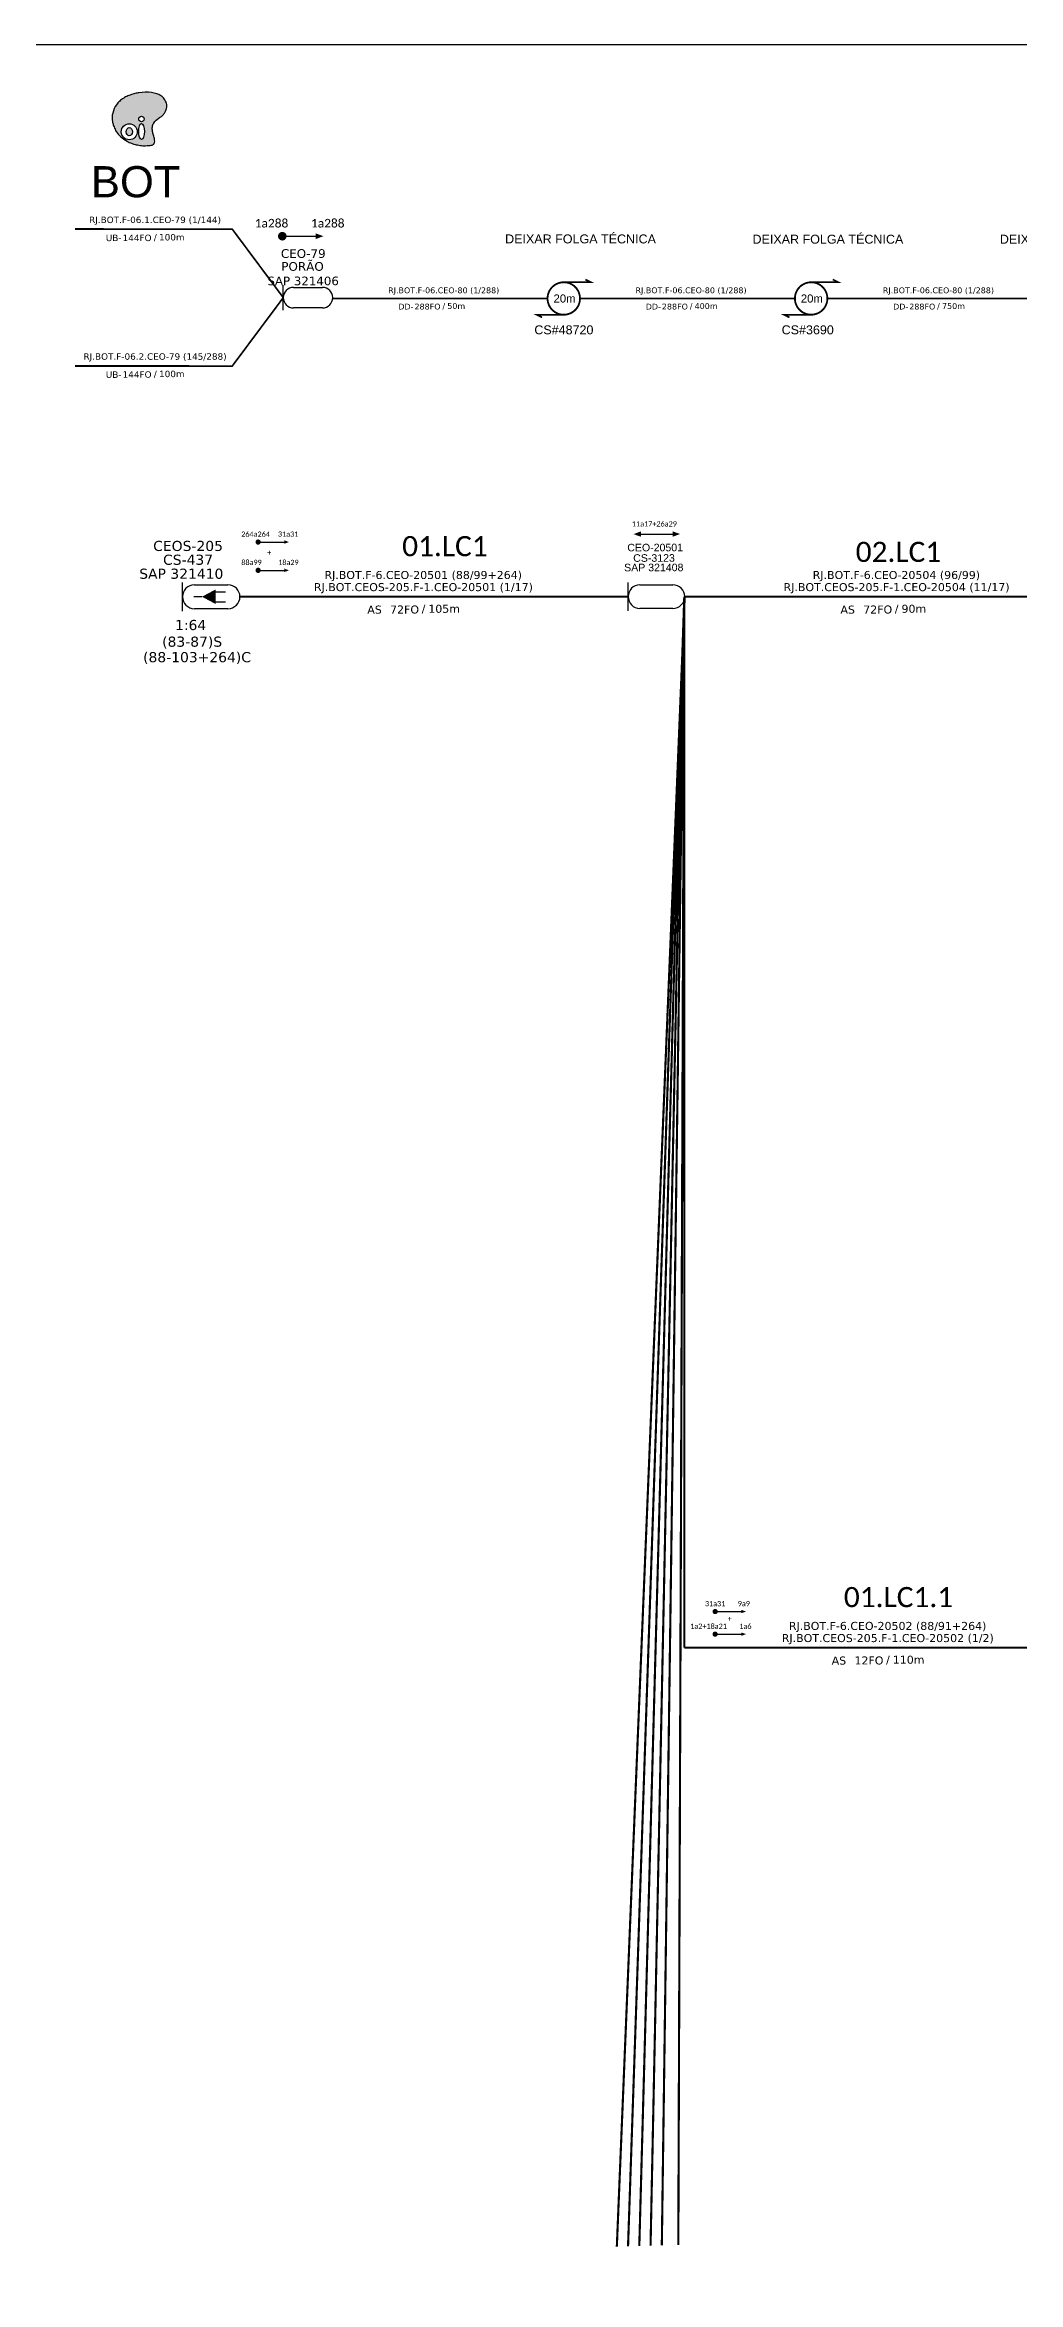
# Model space of a CAD drawing. Header units: inches. Extents: x 27113 to 27952, y 293751 to 294345.
# Drawn here: x 27474.4 to 27642.1, y 293959.4 to 294345 of the extents above; entities that cross this region are included whole.
import ezdxf
from ezdxf.enums import TextEntityAlignment as Align

# ---------------------------------------------------------------- set-up
doc = ezdxf.new("R2010")
doc.units = ezdxf.units.IN
doc.header["$MEASUREMENT"] = 0
for name, color, linetype, lineweight in [("20.0-LEGENDA DOS CDO'S", 1, 'Continuous', 0), ('20.2-CDO_POSTE', 1, 'Continuous', 5), ('40.1-ETIQUETAS', 1, 'Continuous', 20)]:
    doc.layers.add(name, color=color, linetype=linetype, lineweight=lineweight)
for name, color, linetype in [('20.4-CEO', 1, 'Continuous'), ('20.4-CEOS', 1, 'Continuous'), ('20.5-CABO AÉREO', 1, 'Continuous'), ('CAP a instalar', 1, 'Continuous'), ('SETA', 7, 'Continuous')]:
    doc.layers.add(name, color=color, linetype=linetype)
doc.styles.add('ARIAL', font='arial.ttf')
doc.styles.add('MtXpl_Calibri', font='calibri.ttf')
doc.styles.add('siredit', font='verdana.ttf')
doc.styles.get("Standard").update_dxf_attribs({"font": 'arial.ttf'})

# ---------------------------------------------------------------- blocks, each defined once
blk = doc.blocks.new('ETIQUETA_RS5F')
at = {"layer": '40.1-ETIQUETAS', "color": 0, "style": 'siredit'}
blk.add_text('/', height=1.5, dxfattribs=at).set_placement((1.55, -1.95), align=Align.MIDDLE_RIGHT)
for tag, p in [('ETIQUETA_R_PRIMARIA', (1.18, 4.1)), ('ETIQUETA_R_SECUNDARIA', (1.18, 2.1)), ('F_ATIVAS/F_MORTAS', (1.11, -4.24))]:
    blk.add_attdef(tag, text='', height=1.5, dxfattribs=at).set_placement(p, align=Align.MIDDLE_CENTER)
for tag, p in [('TIPO_CABO', (-6.62, -2.12)), ('CAP_CABO', (0.37, -2.09))]:
    blk.add_attdef(tag, text='', height=1.5, dxfattribs=at).set_placement(p, align=Align.MIDDLE_RIGHT)
blk.add_attdef('METROS', text='', height=1.5, dxfattribs=at).set_placement((2.11, -1.95), align=Align.MIDDLE_LEFT)
for tag, p in [('FUSÃO_1', (0.82, -8.39)), ('FUSÃO_2', (0.82, -10.6)), ('FUSÃO_3', (0.82, -12.93)), ('FUSÃO_4', (0.82, -15.14)), ('FUSÃO_5', (0.82, -17.16))]:
    blk.add_attdef(tag, text='', height=1.5, dxfattribs=at).set_placement(p, align=Align.CENTER)
blk = doc.blocks.new('CDOE-TEXTO PADRÃO')
at = {"layer": "20.0-LEGENDA DOS CDO'S", "color": 0, "style": 'ARIAL'}
for tag, p in [('CDO_N', (0.49, 7.39)), ('CORDOALHA', (0.5, 4.33)), ('SAP', (0.51, 1.67)), ('SPLITER_1', (0.59, -0.91)), ('SPLITER_2', (0.6, -3.55)), ('(XX-XX_F)S', (0.54, -8.29)), ('(XX-XX_L)S', (0.55, -10.83)), ('UMS', (0.55, -13.15))]:
    blk.add_attdef(tag, p, '', height=1.7, rotation=0.118, dxfattribs=at)
blk.add_attdef('FIBRAS_UTILIZADAS', text='', height=1.7, rotation=0.118, dxfattribs=at).set_placement((19.77, 7.43), align=Align.CENTER)
blk = doc.blocks.new('OI')
h = blk.add_hatch(color=40)
edge = h.paths.add_edge_path()
edge.add_spline(control_points=[(4.35, -0.67), (3.92, -0.99), (3.26, -1.5), (2.81, -2.59), (2.9, -3.5), (3.06, -4.27), (3.31, -4.85), (3.37, -5.39), (3.4, -5.88), (3.2, -6.4), (2.54, -6.61), (1.65, -6.63), (0.55, -6.67), (-0.56, -6.42), (-1.61, -6.14), (-2.77, -5.61), (-3.92, -4.77), (-4.89, -3.7), (-5.34, -2.65), (-5.6, -1.94), (-5.85, -0.96), (-5.71, 0.47), (-5.1, 2.02), (-4.14, 3.02), (-3.3, 3.61), (-2.37, 4.16), (-1.36, 4.44), (-0.56, 4.7), (0.79, 4.85), (2.24, 4.97), (3.79, 4.57), (4.67, 4.21), (5.44, 3.65), (5.76, 2.99), (6.03, 2.21), (6.01, 1.46), (5.72, 0.64), (5.31, 0.08), (4.88, -0.38), (4.51, -0.55), (4.35, -0.67)], knot_values=[0, 0, 0, 0, 1.60434, 2.417191, 3.427595, 4.282808, 4.776746, 5.304182, 5.888771, 6.258406, 6.858137, 7.79129, 8.986195, 10.124242, 11.187857, 12.242908, 13.953784, 15.414161, 16.515391, 17.349188, 17.675853, 19.552021, 21.515531, 22.568638, 23.63245, 24.621084, 25.782718, 26.745347, 27.142653, 29.870543, 31.004649, 31.921532, 32.709589, 33.801391, 34.042471, 35.192333, 35.971461, 36.628871, 37.254359, 37.836911, 37.836911, 37.836911, 37.836911], degree=3, periodic=0)
h.paths.add_polyline_path([(1.13, -0.87, -1), (-0.04, -0.87, -1)], flags=16)
edge = h.paths.add_edge_path(flags=16)
edge.add_ellipse((0.56, -3.59), major_axis=(-0.02, 1.71), ratio=0.361305, start_angle=0, end_angle=360)
h.paths.add_polyline_path([(-0.36, -3.62, -1), (-3.8, -3.62, -1)], flags=16)
edge = h.paths.add_edge_path(flags=0)
edge.add_ellipse((-2.08, -3.62), major_axis=(0, 0.885), ratio=0.758294, start_angle=0, end_angle=360)
at = {"color": 40}
for centre, radius in [((-2.08, -3.62), 1.72), ((0.54, -0.87), 0.587)]:
    blk.add_circle(centre, radius, dxfattribs=at)
blk.add_ellipse((-2.08, -3.62), major_axis=(0, 0.885), ratio=0.758294, start_param=-3.141592653589792, end_param=3.141592653589792, dxfattribs=at)
blk.add_ellipse((0.56, -3.59), major_axis=(-0.02, 1.71), ratio=0.361305, dxfattribs=at)
at = {"color": 40, "start_tangent": (-0.800898, -0.598801), "end_tangent": (-0.800898, -0.598801)}
blk.add_spline([(4.35, -0.67), (3.2, -1.78), (2.9, -2.54), (2.92, -3.55), (3.12, -4.38), (3.28, -4.85), (3.37, -5.37), (3.35, -5.95), (3.2, -6.29), (2.66, -6.55), (1.73, -6.63), (0.54, -6.62), (-0.58, -6.41), (-1.6, -6.11), (-2.56, -5.67), (-3.95, -4.67), (-4.89, -3.56), (-5.37, -2.56), (-5.64, -1.78), (-5.72, -1.46), (-5.63, 0.42), (-4.84, 2.22), (-4.13, 2.99), (-3.27, 3.62), (-2.4, 4.09), (-1.3, 4.47), (-0.37, 4.72), (0.02, 4.77), (2.75, 4.8), (3.85, 4.53), (4.69, 4.16), (5.31, 3.68), (5.85, 2.73), (5.93, 2.5), (5.94, 1.35), (5.67, 0.62), (5.29, 0.08), (4.84, -0.36), (4.35, -0.67)], degree=3, dxfattribs=at)

msp = doc.modelspace()

# ---------------------------------------------------------------- linework, layer by layer
msp.add_lwpolyline([(27113.44, 293750.99), (27952, 293750.99), (27952, 294344.99), (27113.44, 294344.99), (27113.44, 293750.99)])
at = {"color": 0}
for points, const_width in [([(27514.96, 294311.99, 1), (27515.7, 294312, 1)], 0.74), ([(27563.81, 294304.06, 1.000012), (27563.81, 294298.47, 0.999978)], 0.311), ([(27606.42, 294304.06, 1.000012), (27606.42, 294298.47, 0.999978)], 0.311)]:
    msp.add_lwpolyline(points, format="xyb", close=True, dxfattribs=dict(at, const_width=const_width))
at = {"color": 0, "const_width": 0.291}
for points in [[(27563.81, 294304.06), (27568.47, 294304.06), (27567.54, 294304.53)], [(27606.42, 294304.06), (27611.08, 294304.06), (27610.15, 294304.53)], [(27563.81, 294298.47), (27559.15, 294298.47), (27560.08, 294298)], [(27606.42, 294298.47), (27601.75, 294298.47), (27602.69, 294298)]]:
    msp.add_lwpolyline(points, dxfattribs=at)
at = {"color": 7, "const_width": 0.451}
for points in [[(27510.94, 294259.28, 1), (27511.39, 294259.28, 1)], [(27510.94, 294254.41, 1), (27511.39, 294254.41, 1)], [(27589.66, 294074.96, 1), (27590.11, 294074.96, 1)], [(27589.66, 294071.06, 1), (27590.11, 294071.06, 1)]]:
    msp.add_lwpolyline(points, format="xyb", close=True, dxfattribs=at)
at = {"color": 7}
msp.add_lwpolyline([(27577.09, 294260.66), (27582.58, 294260.66)], dxfattribs=at)
at = {"layer": '20.4-CEO', "color": 0}
for p, q in [((27517.27, 294303.18), (27522.24, 294303.18)), ((27522.24, 294299.64), (27517.27, 294299.64))]:
    msp.add_line(p, q, dxfattribs=at)
at = {"layer": '20.4-CEO', "color": 0, "const_width": 0.296}
for points in [[(27479.6, 294313.24), (27506.71, 294313.21), (27515.5, 294301.41)], [(27479.6, 294289.63), (27506.71, 294289.62), (27515.5, 294301.41)]]:
    msp.add_lwpolyline(points, dxfattribs=at)
at = {"layer": '20.4-CEO', "color": 0}
msp.add_lwpolyline([(27515.5, 294299.27), (27515.5, 294303.54)], dxfattribs=at)
for centre, start, end in [((27517.27, 294301.41), 90, 270), ((27522.24, 294301.41), 270, 90)]:
    msp.add_arc(centre, 1.77, start, end, dxfattribs=at)
at = {"layer": '20.4-CEOS', "color": 5}
for p, q in [((27500.19, 294251.92), (27505.97, 294251.92)), ((27574.89, 294247.43), (27574.89, 294252.33)), ((27576.92, 294251.91), (27582.61, 294251.91)), ((27505.97, 294247.8), (27500.19, 294247.8)), ((27582.61, 294247.85), (27576.92, 294247.85))]:
    msp.add_line(p, q, dxfattribs=at)
for points in [[(27498.14, 294247.38), (27498.14, 294252.34)], [(27501.49, 294249.86), (27500.1, 294249.86)], [(27503.76, 294250.68), (27505.52, 294250.68)], [(27503.76, 294248.97), (27505.52, 294248.97)]]:
    msp.add_lwpolyline(points, dxfattribs=at)
msp.add_lwpolyline([(27501.49, 294249.86, 0, 2.54, 0), (27503.87, 294249.86, 2.54, 2.54, 0)], format="xyseb", dxfattribs=at)
for centre, radius, start, end in [((27500.19, 294249.86), 2.06, 90, 270), ((27505.97, 294249.86), 2.06, 270, 90), ((27576.92, 294249.88), 2.03, 90, 270), ((27582.61, 294249.88), 2.03, 270, 90)]:
    msp.add_arc(centre, radius, start, end, dxfattribs=at)
at = {"layer": '20.5-CABO AÉREO', "color": 0, "ltscale": 8, "const_width": 0.296}
for points in [[(27524, 294301.26), (27561.01, 294301.26)], [(27566.61, 294301.26), (27603.62, 294301.26)], [(27609.22, 294301.26), (27646.23, 294301.26)]]:
    msp.add_lwpolyline(points, dxfattribs=at)
at = {"layer": 'CAP a instalar', "color": 5, "ltscale": 5.3, "const_width": 0.368}
for points in [[(27508.03, 294249.88), (27574.89, 294249.88)], [(27584.57, 294068.75), (27584.57, 294249.88)], [(27584.57, 294068.75), (27654.88, 294068.75)]]:
    msp.add_lwpolyline(points, dxfattribs=at)
at = {"layer": 'CAP a instalar', "color": 8, "ltscale": 5.3, "const_width": 0.368}
for points in [[(27572.95, 293965.49), (27584.64, 294249.88)], [(27574.88, 293965.55), (27584.57, 294249.88)], [(27576.82, 293965.61), (27584.57, 294249.88)], [(27578.76, 293965.67), (27584.57, 294249.88)]]:
    msp.add_lwpolyline(points, dxfattribs=at)
at = {"layer": 'CAP a instalar', "color": 0, "ltscale": 5.3, "const_width": 0.368}
for points in [[(27580.7, 293965.73), (27584.57, 294249.88)], [(27583.54, 293965.81), (27584.57, 294249.88)], [(27584.64, 294249.88), (27654.88, 294249.88)]]:
    msp.add_lwpolyline(points, dxfattribs=at)
at = {"layer": 'SETA', "color": 0}
msp.add_lwpolyline([(27515.33, 294311.99), (27521.77, 294311.99)], dxfattribs=at)
at = {"layer": 'SETA', "color": 7}
for points in [[(27511.17, 294259.28), (27516.09, 294259.28)], [(27511.17, 294254.41), (27516.09, 294254.41)], [(27589.89, 294074.96), (27594.8, 294074.96)], [(27589.89, 294071.06), (27594.8, 294071.06)]]:
    msp.add_lwpolyline(points, dxfattribs=at)
at = {"layer": 'SETA', "color": 0}
msp.add_solid([(27521.06, 294312.49), (27522.42, 294312), (27521.07, 294311.5)], dxfattribs=at)
at = {"layer": 'SETA', "color": 7}
for points in [[(27515.65, 294259.58), (27516.48, 294259.29), (27515.66, 294258.98)], [(27577.1, 294260.2), (27575.83, 294260.65), (27577.09, 294261.12)], [(27582.58, 294261.12), (27583.84, 294260.67), (27582.58, 294260.2)], [(27515.65, 294254.71), (27516.48, 294254.42), (27515.66, 294254.11)], [(27594.37, 294075.26), (27595.2, 294074.96), (27594.37, 294074.66)], [(27594.37, 294071.36), (27595.2, 294071.07), (27594.37, 294070.76)]]:
    msp.add_solid(points, dxfattribs=at)

# ---------------------------------------------------------------- block references
at = {"color": 7, "xscale": 0.7996541584561913, "yscale": 0.7996541584561913, "zscale": 0.7996541584561913, "rotation": 0.1532885625447554}
msp.add_blockref('OI', (27490.63, 294332.9), dxfattribs=at)
at = {"layer": '20.2-CDO_POSTE', "color": 5}
ref = msp.add_blockref('CDOE-TEXTO PADRÃO', (27574.67, 294253.84), dxfattribs=dict(at, xscale=0.7661604085378148, yscale=0.7661604085378148, zscale=0.7661604085378148))
ref.add_attrib('CDO_N', 'CEO-20501', (27574.75, 294257.68), dxfattribs={"layer": "20.0-LEGENDA DOS CDO'S", "color": 0, "height": 1.302, "rotation": 0.118, "style": 'ARIAL'})
ref = msp.add_blockref('CDOE-TEXTO PADRÃO', (27575.69, 294252.04), dxfattribs=dict(at, xscale=0.7661604085378148, yscale=0.7661604085378148, zscale=0.7661604085378148))
ref.add_attrib('CDO_N', 'CS-3123', (27575.77, 294255.88), dxfattribs={"layer": "20.0-LEGENDA DOS CDO'S", "color": 0, "height": 1.302, "rotation": 0.118, "style": 'ARIAL'})
at = {"layer": '40.1-ETIQUETAS', "color": 0}
ref = msp.add_blockref('ETIQUETA_RS5F', (27620.04, 294249.59), dxfattribs=dict(at, xscale=0.9193924757148412, yscale=0.9193924757148412, zscale=0.9193924757148412))
ref.add_attrib('ETIQUETA_R_PRIMARIA', 'RJ.BOT.F-6.CEO-20504 (96/99)', dxfattribs={"color": 0, "height": 1.3791, "style": 'siredit'}).set_placement((27621.1, 294253.61), align=Align.MIDDLE_CENTER)
ref.add_attrib('ETIQUETA_R_SECUNDARIA', 'RJ.BOT.CEOS-205.F-1.CEO-20504 (11/17)', dxfattribs={"color": 0, "height": 1.3791, "style": 'siredit'}).set_placement((27621.13, 294251.52), align=Align.MIDDLE_CENTER)
ref.add_attrib('TIPO_CABO', 'AS', dxfattribs={"color": 0, "height": 1.379, "style": 'siredit'}).set_placement((27613.96, 294247.64), align=Align.MIDDLE_RIGHT)
ref.add_attrib('CAP_CABO', '72FO', dxfattribs={"color": 0, "height": 1.379, "style": 'siredit'}).set_placement((27620.38, 294247.66), align=Align.MIDDLE_RIGHT)
ref.add_attrib('METROS', '90m', dxfattribs={"color": 0, "height": 1.379, "style": 'siredit'}).set_placement((27621.98, 294247.79), align=Align.MIDDLE_LEFT)

# ---------------------------------------------------------------- texts
at = {"color": 0, "style": 'ARIAL'}
msp.add_text('BOT', height=5.372, dxfattribs=at).set_placement((27482.36, 294318.7))
for s, height, p in [('DEIXAR FOLGA TÉCNICA', 1.5422, (27553.71, 294310.76)), ('DEIXAR FOLGA TÉCNICA', 1.5422, (27596.32, 294310.71)), ('DEIXAR FOLGA TÉCNICA', 1.5422, (27638.93, 294310.71)), ('CS#48720', 1.542, (27558.74, 294295.09)), ('CS#3690', 1.542, (27601.34, 294295.09))]:
    msp.add_text(s, height=height, rotation=359.9867, dxfattribs=at).set_placement(p)
at = {"color": 0}
for p in [(27562.04, 294300.56), (27604.64, 294300.56)]:
    msp.add_text('20m', height=1.399, dxfattribs=at).set_placement(p)
at = {"color": 1, "style": 'MtXpl_Calibri'}
for s, p in [('264a264', (27508.26, 294260.2)), ('31a31', (27514.58, 294260.2)), ('31a31', (27588.12, 294075.87)), ('9a9', (27593.78, 294075.87))]:
    msp.add_text(s, height=0.901, rotation=359.9166, dxfattribs=at).set_placement(p)
at = {"style": 'MtXpl_Calibri'}
for p in [(27512.73, 294257.02), (27592.04, 294073.27)]:
    msp.add_text('+', height=0.901, rotation=359.9166, dxfattribs=at).set_placement(p)
at = {"color": 0, "char_height": 1.4804, "width": 109.2882, "attachment_point": 5, "rotation": 359.9166}
for insert in [(27513.47, 294314.23), (27523.16, 294314.23)]:
    msp.add_mtext('{\\fCalibri|b0|i0|c0|p34;\\C256;1a288}', dxfattribs=dict(at, insert=insert))
at = {"color": 3, "char_height": 3.467, "width": 311.0896, "attachment_point": 5}
for s, insert in [('\\fCalibri|b0|i0|c0|p34;01.LC1', (27543.34, 294258.56)), ('\\fCalibri|b0|i0|c0|p34;02.LC1', (27621.46, 294257.57)), ('{\\fCalibri|b0|i0|c0|p34;01.LC1.1}', (27621.47, 294077.43))]:
    msp.add_mtext(s, dxfattribs=dict(at, insert=insert))
at = {"color": 5, "char_height": 0.9014, "width": 66.5438, "attachment_point": 5, "rotation": 359.9166}
for s, insert in [('\\C256;\\fCalibri|b0|i0|c0|p34;11a17+26a29', (27579.42, 294262.41)), ('{\\fCalibri|b0|i0|c0|p34;\\C256;88a99}', (27510.03, 294255.77)), ('{\\fCalibri|b0|i0|c0|p34;\\C256;18a29}', (27516.38, 294255.77)), ('\\C256;\\fCalibri|b0|i0|c0|p34;1a2+18a21', (27588.75, 294072.42)), ('\\C256;\\fCalibri|b0|i0|c0|p34;1a6', (27595.1, 294072.42))]:
    msp.add_mtext(s, dxfattribs=dict(at, insert=insert))
at = {"layer": "20.0-LEGENDA DOS CDO'S", "color": 5, "style": 'ARIAL'}
msp.add_text('SAP 321408', height=1.302, rotation=0.118, dxfattribs=at).set_placement((27574.21, 294254.24))
at = {"layer": '20.4-CEO', "color": 0, "style": 'siredit'}
for s, height, p in [('CEO-79', 1.501, (27518.94, 294309.01)), ('PORÃO', 1.501, (27518.81, 294306.79)), ('          SAP 321406', 1.4804, (27515.69, 294304.29))]:
    msp.add_text(s, height=height, dxfattribs=at).set_placement(p, align=Align.MIDDLE_CENTER)
at = {"layer": '20.4-CEOS', "color": 5, "style": 'siredit'}
for s, height, p in [('CEOS-205', 1.744, (27499.1, 294259.49)), ('CS-437', 1.744, (27499.1, 294257.11)), ('  SAP 321410', 1.7437, (27497.17, 294254.7)), ('1:64', 1.744, (27499.54, 294245.86)), ('(83-87)S', 1.744, (27499.8, 294242.99))]:
    msp.add_text(s, height=height, dxfattribs=at).set_placement(p, align=Align.TOP_CENTER)
at = {"layer": '20.4-CEOS', "color": 1, "style": 'siredit'}
msp.add_text('(88-103+264)C', height=1.7437, dxfattribs=at).set_placement((27500.64, 294240.32), align=Align.TOP_CENTER)
at = {"layer": '40.1-ETIQUETAS', "color": 0, "style": 'siredit'}
for s, height, p in [('RJ.BOT.F-06.1.CEO-79 (1/144)', 1.1103, (27493.41, 294314.82)), ('RJ.BOT.F-06.CEO-80 (1/288)', 0.9993, (27543.13, 294302.67)), ('RJ.BOT.F-06.CEO-80 (1/288)', 0.9993, (27585.73, 294302.67)), ('RJ.BOT.F-06.CEO-80 (1/288)', 0.9993, (27628.34, 294302.67)), ('RJ.BOT.F-06.2.CEO-79 (145/288)', 1.1103, (27493.41, 294291.26))]:
    msp.add_text(s, height=height, dxfattribs=at).set_placement(p, align=Align.MIDDLE_CENTER)
for s, height, p in [('UB-', 1.11, (27487.64, 294311.7)), ('144FO', 1.11, (27492.81, 294311.71)), ('/', 1.11, (27493.71, 294311.82)), ('DD-', 0.999, (27537.93, 294299.86)), ('288FO', 0.999, (27542.58, 294299.87)), ('/', 0.999, (27543.37, 294299.96)), ('DD-', 0.999, (27580.54, 294299.86)), ('288FO', 0.999, (27585.19, 294299.87)), ('/', 0.999, (27585.98, 294299.96)), ('DD-', 0.999, (27623.15, 294299.86)), ('288FO', 0.999, (27627.8, 294299.87)), ('/', 0.999, (27628.58, 294299.96)), ('UB-', 1.11, (27487.64, 294288.14)), ('144FO', 1.11, (27492.81, 294288.16)), ('/', 1.11, (27493.71, 294288.26))]:
    msp.add_text(s, height=height, dxfattribs=at).set_placement(p, align=Align.MIDDLE_RIGHT)
for s, height, p in [('100m', 1.11, (27494.1, 294311.82)), ('50m', 0.999, (27543.75, 294299.96)), ('400m', 0.999, (27586.35, 294299.96)), ('750m', 0.999, (27628.96, 294299.96)), ('100m', 1.11, (27494.1, 294288.26))]:
    msp.add_text(s, height=height, dxfattribs=at).set_placement(p, align=Align.MIDDLE_LEFT)
at = {"layer": '40.1-ETIQUETAS', "color": 5, "style": 'siredit'}
for s, p in [('RJ.BOT.CEOS-205.F-1.CEO-20501 (1/17)', (27539.63, 294251.52)), ('RJ.BOT.CEOS-205.F-1.CEO-20502 (1/2)', (27619.62, 294070.39))]:
    msp.add_text(s, height=1.3791, dxfattribs=at).set_placement(p, align=Align.MIDDLE_CENTER)
at = {"layer": '40.1-ETIQUETAS', "color": 1, "style": 'siredit'}
for s, p in [('RJ.BOT.F-6.CEO-20501 (88/99+264)', (27539.6, 294253.61)), ('RJ.BOT.F-6.CEO-20502 (88/91+264)', (27619.59, 294072.48))]:
    msp.add_text(s, height=1.3791, dxfattribs=at).set_placement(p, align=Align.MIDDLE_CENTER)
at = {"layer": '40.1-ETIQUETAS', "color": 5, "style": 'siredit'}
for s, height, p in [('AS', 1.379, (27532.46, 294247.64)), ('72FO', 1.379, (27538.88, 294247.66)), ('/', 1.38, (27539.97, 294247.79)), ('AS', 1.379, (27612.45, 294066.51)), ('12FO', 1.379, (27618.87, 294066.53)), ('/', 1.38, (27619.96, 294066.66))]:
    msp.add_text(s, height=height, dxfattribs=at).set_placement(p, align=Align.MIDDLE_RIGHT)
for s, p in [('105m', (27540.48, 294247.79)), ('110m', (27620.48, 294066.66))]:
    msp.add_text(s, height=1.379, dxfattribs=at).set_placement(p, align=Align.MIDDLE_LEFT)

doc.saveas('drawing.dxf')
